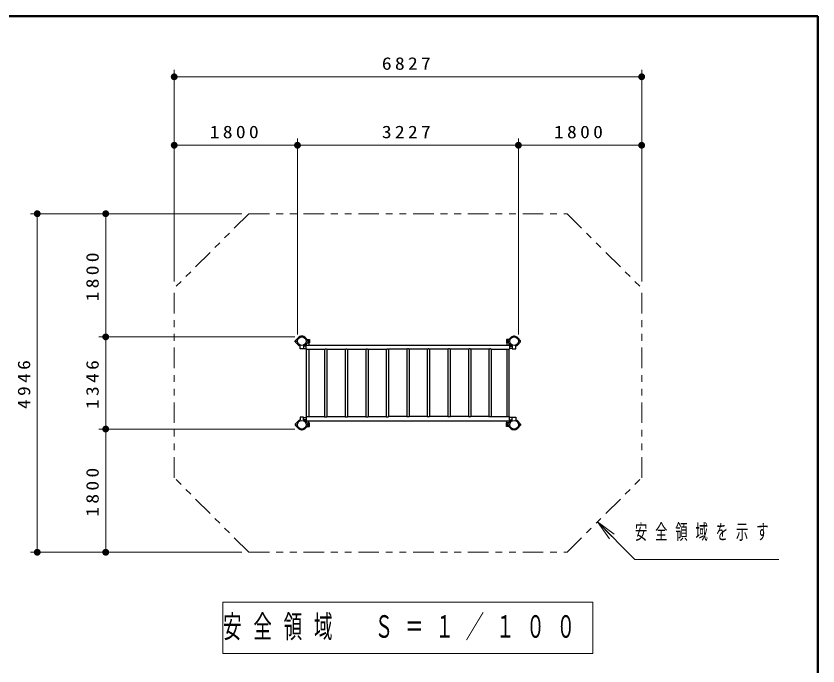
# Model space of a CAD drawing. Units: millimetres on the paper, with parts at other scales. Extents: x -365 to 10, y -61 to 257.
# Drawn here: x -117.1 to 0, y 162 to 257 of the extents above; entities that cross this region are included whole.
import ezdxf

# ---------------------------------------------------------------- set-up
doc = ezdxf.new("R2010")
doc.units = ezdxf.units.MM
doc.linetypes.add('USER3', pattern=[8, 3, -1, 1, -1, 1, -1])
doc.layers.add('LY_1', color=7, linetype='Continuous', lineweight=13)
doc.styles.add('ＭＳ ゴシック', font='')
doc.styles.get('ＭＳ ゴシック').set_extended_font_data('MS Gothic')

# ---------------------------------------------------------------- blocks, each defined once
blk = doc.blocks.new('filled_dot')
at = {"color": 0, "linetype": 'Continuous', "lineweight": -2, "const_width": 1.25}
blk.add_lwpolyline([(-0.625, 0, 1), (0.625, 0, 1)], format="xyb", close=True, dxfattribs=at)

msp = doc.modelspace()

# ---------------------------------------------------------------- linework, layer by layer
at = {"layer": 'LY_1', "lineweight": 50}
for p, q in [((0, 257), (-365, 257)), ((0, 0), (0, 257))]:
    msp.add_line(p, q, dxfattribs=at)
at = {"layer": 'LY_1'}
for p, q in [((-94.009, 218.226), (-94.009, 249.121)), ((-25.743, 218.226), (-25.743, 249.121)), ((-94.009, 248.121), (-25.743, 248.121)), ((-94.009, 218.226), (-94.009, 239.121)), ((-76.009, 210.486), (-76.009, 239.121)), ((-43.743, 210.486), (-43.743, 239.121)), ((-25.743, 218.226), (-25.743, 239.121)), ((-94.009, 238.121), (-76.009, 238.121)), ((-76.009, 238.121), (-43.743, 238.121)), ((-43.743, 238.121), (-25.743, 238.121)), ((-84.114, 228.121), (-115.009, 228.121)), ((-114.009, 178.659), (-114.009, 228.121)), ((-84.114, 228.121), (-105.009, 228.121)), ((-104.009, 210.121), (-104.009, 228.121)), ((-76.374, 210.121), (-105.009, 210.121)), ((-76.374, 210.121), (-105.009, 210.121)), ((-104.009, 196.659), (-104.009, 210.121)), ((-76.374, 196.659), (-105.009, 196.659)), ((-104.009, 178.659), (-104.009, 196.659)), ((-30.449, 180.605), (-32.217, 183.08)), ((-32.217, 183.08), (-29.742, 181.313)), ((-32.217, 183.08), (-30.096, 180.959)), ((-84.114, 178.659), (-115.009, 178.659)), ((-84.114, 178.659), (-105.009, 178.659)), ((-86.89, 171.384), (-86.89, 163.856)), ((-32.862, 171.384), (-86.89, 171.384)), ((-32.862, 163.856), (-32.862, 171.384)), ((-86.89, 163.856), (-32.862, 163.856))]:
    msp.add_line(p, q, dxfattribs=at)
at = {"layer": 'LY_1', "linetype": 'USER3'}
for p, q in [((-83.114, 228.121), (-94.009, 217.226)), ((-83.114, 228.121), (-36.638, 228.121)), ((-36.638, 228.121), (-25.743, 217.226)), ((-94.009, 189.554), (-94.009, 217.226)), ((-25.743, 189.554), (-25.743, 217.226)), ((-83.114, 178.659), (-94.009, 189.554)), ((-36.638, 178.659), (-25.743, 189.554)), ((-83.114, 178.659), (-36.638, 178.659))]:
    msp.add_line(p, q, dxfattribs=at)
at = {"layer": 'LY_1', "lineweight": 25}
for p, q in [((-76.335, 209.55), (-75.908, 209.996)), ((-74.84, 209.996), (-74.414, 209.55)), ((-74.596, 209.74), (-74.253, 209.74)), ((-74.253, 209.74), (-74.253, 209.232)), ((-45.5, 209.74), (-45.5, 209.232)), ((-45.157, 209.74), (-45.5, 209.74)), ((-76.335, 209.423), (-76.335, 209.55)), ((-76.335, 209.486), (-76.009, 209.486)), ((-75.908, 208.976), (-76.335, 209.423)), ((-75.628, 208.364), (-75.628, 208.793)), ((-75.12, 208.793), (-75.12, 208.364)), ((-74.414, 209.423), (-74.84, 208.976)), ((-74.414, 209.486), (-74.739, 209.486)), ((-74.667, 208.913), (-74.667, 209.158)), ((-74.596, 209.232), (-74.253, 209.232)), ((-74.414, 209.55), (-74.414, 209.423)), ((-74.332, 209.232), (-74.332, 208.913)), ((-45.157, 209.232), (-45.5, 209.232)), ((-45.421, 209.232), (-45.421, 208.913)), ((-45.339, 209.486), (-45.013, 209.486)), ((-45.086, 208.913), (-45.086, 209.158)), ((-43.418, 209.486), (-43.743, 209.486)), ((-75.12, 208.364), (-75.628, 208.364)), ((-74.728, 208.31), (-72.046, 208.31)), ((-74.667, 198.471), (-74.667, 208.31)), ((-74.332, 208.31), (-74.332, 198.471)), ((-72.046, 208.31), (-72.046, 198.471)), ((-71.706, 208.31), (-69.046, 208.31)), ((-71.706, 208.31), (-71.706, 198.471)), ((-69.046, 208.31), (-69.046, 198.471)), ((-68.706, 208.31), (-66.046, 208.31)), ((-68.706, 208.31), (-68.706, 198.471)), ((-66.046, 208.31), (-66.046, 198.471)), ((-65.706, 208.31), (-63.046, 208.31)), ((-65.706, 208.31), (-65.706, 198.471)), ((-63.046, 208.31), (-63.046, 198.471)), ((-60.046, 208.31), (-62.706, 208.31)), ((-62.706, 208.31), (-62.706, 198.471)), ((-60.046, 208.31), (-60.046, 198.471)), ((-57.046, 208.31), (-59.706, 208.31)), ((-59.706, 208.31), (-59.706, 198.471)), ((-57.046, 208.31), (-57.046, 198.471)), ((-54.046, 208.31), (-56.706, 208.31)), ((-56.706, 208.31), (-56.706, 198.471)), ((-54.046, 208.31), (-54.046, 198.471)), ((-51.046, 208.31), (-53.706, 208.31)), ((-53.706, 208.31), (-53.706, 198.471)), ((-51.046, 208.31), (-51.046, 198.471)), ((-48.046, 208.31), (-50.706, 208.31)), ((-50.706, 208.31), (-50.706, 198.471)), ((-48.046, 208.31), (-48.046, 198.471)), ((-47.706, 208.31), (-45.025, 208.31)), ((-47.706, 208.31), (-47.706, 198.471)), ((-45.421, 208.31), (-45.421, 198.471)), ((-45.086, 198.471), (-45.086, 208.31)), ((-74.728, 198.471), (-72.046, 198.471)), ((-71.706, 198.471), (-69.046, 198.471)), ((-68.706, 198.471), (-66.046, 198.471)), ((-65.706, 198.471), (-63.046, 198.471)), ((-60.046, 198.471), (-62.706, 198.471)), ((-57.046, 198.471), (-59.706, 198.471)), ((-54.046, 198.471), (-56.706, 198.471)), ((-51.046, 198.471), (-53.706, 198.471)), ((-48.046, 198.471), (-50.706, 198.471)), ((-47.706, 198.471), (-45.025, 198.471)), ((-44.632, 197.987), (-44.632, 198.416)), ((-44.632, 198.416), (-44.124, 198.416)), ((-44.124, 198.416), (-44.124, 197.987)), ((-76.335, 197.294), (-76.009, 197.294)), ((-74.414, 197.294), (-74.739, 197.294)), ((-74.667, 197.867), (-74.667, 197.623)), ((-74.596, 197.548), (-74.253, 197.548)), ((-74.596, 197.04), (-74.253, 197.04)), ((-74.332, 197.548), (-74.332, 197.867)), ((-74.253, 197.04), (-74.253, 197.548)), ((-45.157, 197.548), (-45.5, 197.548)), ((-45.5, 197.04), (-45.5, 197.548)), ((-45.157, 197.04), (-45.5, 197.04)), ((-45.421, 197.548), (-45.421, 197.867)), ((-45.339, 197.358), (-44.912, 197.804)), ((-45.339, 197.231), (-45.339, 197.358)), ((-45.339, 197.294), (-45.013, 197.294)), ((-44.912, 196.784), (-45.339, 197.231)), ((-45.086, 197.867), (-45.086, 197.623)), ((-43.844, 197.804), (-43.418, 197.358)), ((-43.418, 197.231), (-43.844, 196.784)), ((-43.418, 197.294), (-43.743, 197.294)), ((-43.418, 197.358), (-43.418, 197.231))]:
    msp.add_line(p, q, dxfattribs=at)
for points in [[(-44.912, 209.996), (-45.339, 209.55), (-45.339, 209.423), (-44.912, 208.976), (-44.864, 208.93), (-44.811, 208.888), (-44.754, 208.851), (-44.695, 208.819), (-44.632, 208.793), (-44.632, 208.364), (-44.124, 208.364), (-44.124, 208.793), (-44.062, 208.819), (-44.002, 208.851), (-43.946, 208.888), (-43.893, 208.93), (-43.844, 208.976), (-43.418, 209.423), (-43.418, 209.55), (-43.844, 209.996), (-43.944, 210.083), (-44.058, 210.151), (-44.182, 210.198), (-44.312, 210.221), (-44.445, 210.221), (-44.575, 210.198), (-44.699, 210.151), (-44.813, 210.083)], [(-74.84, 196.784), (-74.414, 197.231), (-74.414, 197.358), (-74.84, 197.804), (-74.889, 197.85), (-74.942, 197.892), (-74.998, 197.929), (-75.058, 197.961), (-75.12, 197.987), (-75.12, 198.416), (-75.628, 198.416), (-75.628, 197.987), (-75.691, 197.961), (-75.75, 197.929), (-75.807, 197.892), (-75.86, 197.85), (-75.908, 197.804), (-76.335, 197.358), (-76.335, 197.231), (-75.908, 196.784), (-75.809, 196.697), (-75.695, 196.629), (-75.571, 196.583), (-75.441, 196.559), (-75.308, 196.559), (-75.178, 196.583), (-75.054, 196.629), (-74.94, 196.697)]]:
    msp.add_lwpolyline(points, close=True, dxfattribs=at)
for points in [[(-74.728, 208.779), (-75.12, 208.779), (-75.12, 208.444), (-74.728, 208.444)], [(-74.728, 208.31), (-74.728, 208.913), (-45.025, 208.913), (-45.025, 208.31)], [(-45.025, 208.779), (-44.632, 208.779), (-44.632, 208.444), (-45.025, 208.444)], [(-72.046, 208.31), (-72.045, 208.316), (-72.041, 208.322), (-72.033, 208.328), (-72.024, 208.334), (-72.011, 208.339), (-71.997, 208.344), (-71.98, 208.348), (-71.961, 208.352), (-71.941, 208.355), (-71.92, 208.357), (-71.899, 208.358), (-71.876, 208.358), (-71.854, 208.358), (-71.832, 208.357), (-71.811, 208.355), (-71.791, 208.352), (-71.773, 208.348), (-71.756, 208.344), (-71.742, 208.339), (-71.729, 208.334), (-71.719, 208.328), (-71.712, 208.322), (-71.708, 208.316), (-71.706, 208.31)], [(-69.046, 208.31), (-69.045, 208.316), (-69.041, 208.322), (-69.033, 208.328), (-69.024, 208.334), (-69.011, 208.339), (-68.997, 208.344), (-68.98, 208.348), (-68.961, 208.352), (-68.941, 208.355), (-68.92, 208.357), (-68.899, 208.358), (-68.876, 208.358), (-68.854, 208.358), (-68.832, 208.357), (-68.811, 208.355), (-68.791, 208.352), (-68.773, 208.348), (-68.756, 208.344), (-68.742, 208.339), (-68.729, 208.334), (-68.719, 208.328), (-68.712, 208.322), (-68.708, 208.316), (-68.706, 208.31)], [(-66.046, 208.31), (-66.045, 208.316), (-66.041, 208.322), (-66.033, 208.328), (-66.024, 208.334), (-66.011, 208.339), (-65.997, 208.344), (-65.98, 208.348), (-65.961, 208.352), (-65.941, 208.355), (-65.92, 208.357), (-65.899, 208.358), (-65.876, 208.358), (-65.854, 208.358), (-65.832, 208.357), (-65.811, 208.355), (-65.791, 208.352), (-65.773, 208.348), (-65.756, 208.344), (-65.742, 208.339), (-65.729, 208.334), (-65.719, 208.328), (-65.712, 208.322), (-65.708, 208.316), (-65.706, 208.31)], [(-63.046, 208.31), (-63.045, 208.316), (-63.041, 208.322), (-63.033, 208.328), (-63.024, 208.334), (-63.011, 208.339), (-62.997, 208.344), (-62.98, 208.348), (-62.961, 208.352), (-62.941, 208.355), (-62.92, 208.357), (-62.899, 208.358), (-62.876, 208.358), (-62.854, 208.358), (-62.832, 208.357), (-62.811, 208.355), (-62.791, 208.352), (-62.773, 208.348), (-62.756, 208.344), (-62.742, 208.339), (-62.729, 208.334), (-62.719, 208.328), (-62.712, 208.322), (-62.708, 208.316), (-62.706, 208.31)], [(-59.706, 208.31), (-59.708, 208.316), (-59.712, 208.322), (-59.719, 208.328), (-59.729, 208.334), (-59.742, 208.339), (-59.756, 208.344), (-59.773, 208.348), (-59.791, 208.352), (-59.811, 208.355), (-59.832, 208.357), (-59.854, 208.358), (-59.876, 208.358), (-59.899, 208.358), (-59.92, 208.357), (-59.941, 208.355), (-59.961, 208.352), (-59.98, 208.348), (-59.997, 208.344), (-60.011, 208.339), (-60.024, 208.334), (-60.033, 208.328), (-60.041, 208.322), (-60.045, 208.316), (-60.046, 208.31)], [(-56.706, 208.31), (-56.708, 208.316), (-56.712, 208.322), (-56.719, 208.328), (-56.729, 208.334), (-56.742, 208.339), (-56.756, 208.344), (-56.773, 208.348), (-56.791, 208.352), (-56.811, 208.355), (-56.832, 208.357), (-56.854, 208.358), (-56.876, 208.358), (-56.899, 208.358), (-56.92, 208.357), (-56.941, 208.355), (-56.961, 208.352), (-56.98, 208.348), (-56.997, 208.344), (-57.011, 208.339), (-57.024, 208.334), (-57.033, 208.328), (-57.041, 208.322), (-57.045, 208.316), (-57.046, 208.31)], [(-53.706, 208.31), (-53.708, 208.316), (-53.712, 208.322), (-53.719, 208.328), (-53.729, 208.334), (-53.742, 208.339), (-53.756, 208.344), (-53.773, 208.348), (-53.791, 208.352), (-53.811, 208.355), (-53.832, 208.357), (-53.854, 208.358), (-53.876, 208.358), (-53.899, 208.358), (-53.92, 208.357), (-53.941, 208.355), (-53.961, 208.352), (-53.98, 208.348), (-53.997, 208.344), (-54.011, 208.339), (-54.024, 208.334), (-54.033, 208.328), (-54.041, 208.322), (-54.045, 208.316), (-54.046, 208.31)], [(-50.706, 208.31), (-50.708, 208.316), (-50.712, 208.322), (-50.719, 208.328), (-50.729, 208.334), (-50.742, 208.339), (-50.756, 208.344), (-50.773, 208.348), (-50.791, 208.352), (-50.811, 208.355), (-50.832, 208.357), (-50.854, 208.358), (-50.876, 208.358), (-50.899, 208.358), (-50.92, 208.357), (-50.941, 208.355), (-50.961, 208.352), (-50.98, 208.348), (-50.997, 208.344), (-51.011, 208.339), (-51.024, 208.334), (-51.033, 208.328), (-51.041, 208.322), (-51.045, 208.316), (-51.046, 208.31)], [(-47.706, 208.31), (-47.708, 208.316), (-47.712, 208.322), (-47.719, 208.328), (-47.729, 208.334), (-47.742, 208.339), (-47.756, 208.344), (-47.773, 208.348), (-47.791, 208.352), (-47.811, 208.355), (-47.832, 208.357), (-47.854, 208.358), (-47.876, 208.358), (-47.899, 208.358), (-47.92, 208.357), (-47.941, 208.355), (-47.961, 208.352), (-47.98, 208.348), (-47.997, 208.344), (-48.011, 208.339), (-48.024, 208.334), (-48.033, 208.328), (-48.041, 208.322), (-48.045, 208.316), (-48.046, 208.31)], [(-74.728, 198.001), (-75.12, 198.001), (-75.12, 198.337), (-74.728, 198.337)], [(-74.728, 198.335), (-74.786, 198.335), (-74.786, 198.337)], [(-74.728, 198.471), (-74.728, 197.867), (-45.025, 197.867), (-45.025, 198.471)], [(-72.046, 198.471), (-72.045, 198.464), (-72.041, 198.458), (-72.033, 198.452), (-72.024, 198.446), (-72.011, 198.441), (-71.997, 198.436), (-71.98, 198.432), (-71.961, 198.428), (-71.941, 198.426), (-71.92, 198.424), (-71.899, 198.422), (-71.876, 198.422), (-71.854, 198.422), (-71.832, 198.424), (-71.811, 198.426), (-71.791, 198.428), (-71.773, 198.432), (-71.756, 198.436), (-71.742, 198.441), (-71.729, 198.446), (-71.719, 198.452), (-71.712, 198.458), (-71.708, 198.464), (-71.706, 198.471)], [(-69.046, 198.471), (-69.045, 198.464), (-69.041, 198.458), (-69.033, 198.452), (-69.024, 198.446), (-69.011, 198.441), (-68.997, 198.436), (-68.98, 198.432), (-68.961, 198.428), (-68.941, 198.426), (-68.92, 198.424), (-68.899, 198.422), (-68.876, 198.422), (-68.854, 198.422), (-68.832, 198.424), (-68.811, 198.426), (-68.791, 198.428), (-68.773, 198.432), (-68.756, 198.436), (-68.742, 198.441), (-68.729, 198.446), (-68.719, 198.452), (-68.712, 198.458), (-68.708, 198.464), (-68.706, 198.471)], [(-66.046, 198.471), (-66.045, 198.464), (-66.041, 198.458), (-66.033, 198.452), (-66.024, 198.446), (-66.011, 198.441), (-65.997, 198.436), (-65.98, 198.432), (-65.961, 198.428), (-65.941, 198.426), (-65.92, 198.424), (-65.899, 198.422), (-65.876, 198.422), (-65.854, 198.422), (-65.832, 198.424), (-65.811, 198.426), (-65.791, 198.428), (-65.773, 198.432), (-65.756, 198.436), (-65.742, 198.441), (-65.729, 198.446), (-65.719, 198.452), (-65.712, 198.458), (-65.708, 198.464), (-65.706, 198.471)], [(-63.046, 198.471), (-63.045, 198.464), (-63.041, 198.458), (-63.033, 198.452), (-63.024, 198.446), (-63.011, 198.441), (-62.997, 198.436), (-62.98, 198.432), (-62.961, 198.428), (-62.941, 198.426), (-62.92, 198.424), (-62.899, 198.422), (-62.876, 198.422), (-62.854, 198.422), (-62.832, 198.424), (-62.811, 198.426), (-62.791, 198.428), (-62.773, 198.432), (-62.756, 198.436), (-62.742, 198.441), (-62.729, 198.446), (-62.719, 198.452), (-62.712, 198.458), (-62.708, 198.464), (-62.706, 198.471)], [(-59.706, 198.471), (-59.708, 198.464), (-59.712, 198.458), (-59.719, 198.452), (-59.729, 198.446), (-59.742, 198.441), (-59.756, 198.436), (-59.773, 198.432), (-59.791, 198.428), (-59.811, 198.426), (-59.832, 198.424), (-59.854, 198.422), (-59.876, 198.422), (-59.899, 198.422), (-59.92, 198.424), (-59.941, 198.426), (-59.961, 198.428), (-59.98, 198.432), (-59.997, 198.436), (-60.011, 198.441), (-60.024, 198.446), (-60.033, 198.452), (-60.041, 198.458), (-60.045, 198.464), (-60.046, 198.471)], [(-56.706, 198.471), (-56.708, 198.464), (-56.712, 198.458), (-56.719, 198.452), (-56.729, 198.446), (-56.742, 198.441), (-56.756, 198.436), (-56.773, 198.432), (-56.791, 198.428), (-56.811, 198.426), (-56.832, 198.424), (-56.854, 198.422), (-56.876, 198.422), (-56.899, 198.422), (-56.92, 198.424), (-56.941, 198.426), (-56.961, 198.428), (-56.98, 198.432), (-56.997, 198.436), (-57.011, 198.441), (-57.024, 198.446), (-57.033, 198.452), (-57.041, 198.458), (-57.045, 198.464), (-57.046, 198.471)], [(-53.706, 198.471), (-53.708, 198.464), (-53.712, 198.458), (-53.719, 198.452), (-53.729, 198.446), (-53.742, 198.441), (-53.756, 198.436), (-53.773, 198.432), (-53.791, 198.428), (-53.811, 198.426), (-53.832, 198.424), (-53.854, 198.422), (-53.876, 198.422), (-53.899, 198.422), (-53.92, 198.424), (-53.941, 198.426), (-53.961, 198.428), (-53.98, 198.432), (-53.997, 198.436), (-54.011, 198.441), (-54.024, 198.446), (-54.033, 198.452), (-54.041, 198.458), (-54.045, 198.464), (-54.046, 198.471)], [(-50.706, 198.471), (-50.708, 198.464), (-50.712, 198.458), (-50.719, 198.452), (-50.729, 198.446), (-50.742, 198.441), (-50.756, 198.436), (-50.773, 198.432), (-50.791, 198.428), (-50.811, 198.426), (-50.832, 198.424), (-50.854, 198.422), (-50.876, 198.422), (-50.899, 198.422), (-50.92, 198.424), (-50.941, 198.426), (-50.961, 198.428), (-50.98, 198.432), (-50.997, 198.436), (-51.011, 198.441), (-51.024, 198.446), (-51.033, 198.452), (-51.041, 198.458), (-51.045, 198.464), (-51.046, 198.471)], [(-47.706, 198.471), (-47.708, 198.464), (-47.712, 198.458), (-47.719, 198.452), (-47.729, 198.446), (-47.742, 198.441), (-47.756, 198.436), (-47.773, 198.432), (-47.791, 198.428), (-47.811, 198.426), (-47.832, 198.424), (-47.854, 198.422), (-47.876, 198.422), (-47.899, 198.422), (-47.92, 198.424), (-47.941, 198.426), (-47.961, 198.428), (-47.98, 198.432), (-47.997, 198.436), (-48.011, 198.441), (-48.024, 198.446), (-48.033, 198.452), (-48.041, 198.458), (-48.045, 198.464), (-48.046, 198.471)], [(-45.025, 198.001), (-44.632, 198.001), (-44.632, 198.337), (-45.025, 198.337)]]:
    msp.add_lwpolyline(points, dxfattribs=at)
at = {"layer": 'LY_1'}
msp.add_lwpolyline([(-32.217, 183.08), (-26.736, 177.599), (-5.736, 177.599)], dxfattribs=at)
at = {"layer": 'LY_1', "lineweight": 25}
for centre in [(-75.374, 209.486), (-44.378, 209.486), (-75.374, 197.294), (-44.378, 197.294)]:
    msp.add_circle(centre, 0.635, dxfattribs=at)
for centre, start, end in [((-75.374, 209.486), 43.66867, 136.33133), ((-75.374, 209.486), 223.66317, 249.874), ((-75.374, 209.486), 290.126, 316.33683), ((-44.378, 197.294), 110.126, 136.33683), ((-44.378, 197.294), 43.66317, 69.874), ((-44.378, 197.294), 223.66867, 316.33133)]:
    msp.add_arc(centre, 0.738, start, end, dxfattribs=at)

# ---------------------------------------------------------------- block references
at = {"layer": 'LY_1', "xscale": 0.4, "yscale": 0.4}
for p in [(-94.009, 248.121), (-94.009, 238.121), (-76.009, 238.121), (-43.743, 238.121)]:
    msp.add_blockref('filled_dot', p, dxfattribs=at)
for p, rotation in [((-25.743, 248.121), 180), ((-76.009, 238.121), 180), ((-43.743, 238.121), 180), ((-25.743, 238.121), 180), ((-114.009, 228.121), 270), ((-104.009, 228.121), 270), ((-104.009, 210.121), 90), ((-104.009, 210.121), 270), ((-104.009, 196.659), 90), ((-104.009, 196.659), 270), ((-114.009, 178.659), 90), ((-104.009, 178.659), 90)]:
    msp.add_blockref('filled_dot', p, dxfattribs=dict(at, rotation=rotation))

# ---------------------------------------------------------------- texts
at = {"layer": 'LY_1', "style": 'ＭＳ ゴシック'}
for s, insert, char_height, attachment_point in [('\\T1.33;\\W1.15;6827', (-59.876, 249.121), 1.833, 8), ('\\T1.33;\\W1.15;1800', (-85.009, 239.121), 1.833, 8), ('\\T1.33;\\W1.15;3227', (-59.876, 239.121), 1.833, 8), ('\\T1.33;\\W1.15;1800', (-34.743, 239.121), 1.833, 8), ('\\T1.64;\\W0.6;安全領域を示す', (-26.736, 182.749), 2.199, 1), ('\\T1.64;\\W0.6;安全領域\u3000Ｓ＝１／１００', (-86.876, 167.62), 3.299, 4)]:
    msp.add_mtext(s, dxfattribs=dict(at, insert=insert, char_height=char_height, attachment_point=attachment_point))
at = {"layer": 'LY_1', "char_height": 1.833, "attachment_point": 8, "rotation": 90, "style": 'ＭＳ ゴシック'}
for s, insert in [('\\T1.33;\\W1.15;1800', (-105.009, 219.121)), ('\\T1.33;\\W1.15;4946', (-115.009, 203.39)), ('\\T1.33;\\W1.15;1346', (-105.009, 203.39)), ('\\T1.33;\\W1.15;1800', (-105.009, 187.659))]:
    msp.add_mtext(s, dxfattribs=dict(at, insert=insert))

doc.saveas('drawing.dxf')
